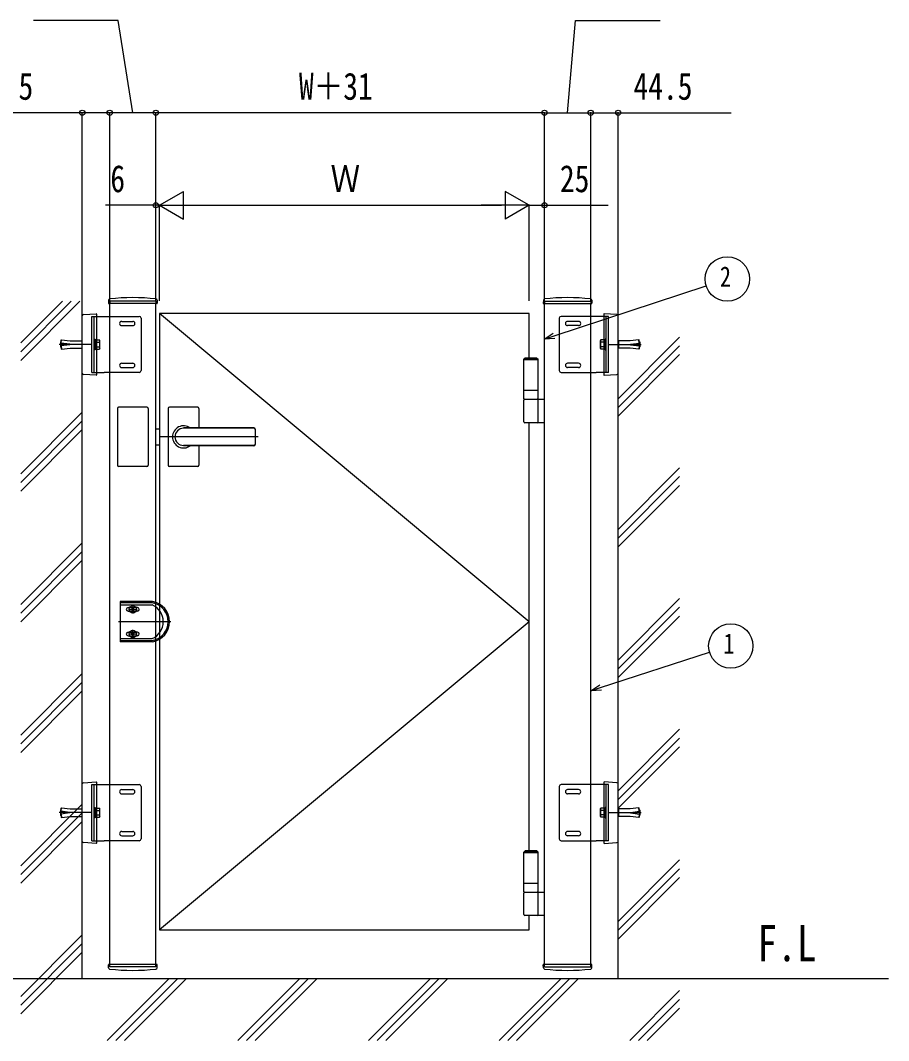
# Model space of a CAD drawing. Units: millimetres, scale not verified. Extents: x -4205 to 4205, y -2970 to 2970.
# Drawn here: x 1325 to 2734, y -181 to 1475 of the extents above; entities that cross this region are included whole.
import ezdxf
from ezdxf.enums import TextEntityAlignment as Align

# ---------------------------------------------------------------- set-up
doc = ezdxf.new("R2010")
doc.units = ezdxf.units.MM
doc.header["$LTSCALE"] = 20
for name, color, linetype in [('0-2_USER1', 3, 'Continuous'), ('0-3_YKK_A1', 4, 'Continuous'), ('0-4_YKK_D', 6, 'Continuous')]:
    doc.layers.add(name, color=color, linetype=linetype)
doc.styles.add('ＭＳ ゴシック', font='')
doc.styles.get('ＭＳ ゴシック').set_extended_font_data('MS Gothic')

msp = doc.modelspace()

# ---------------------------------------------------------------- linework, layer by layer
at = {"layer": '0-3_YKK_A1'}
for p, q in [((1325.02, 951.37), (1392.65, 1019)), ((1325.02, 937.23), (1406.79, 1019)), ((1325.02, 923.08), (1420.94, 1019)), ((1425.02, -81), (1425.02, 1019)), ((1467.68, 1020.9), (1467.42, 1016.03)), ((1546.12, 1015.5), (1467.92, 1015.5)), ((1469.52, -61), (1469.52, 1015.5)), ((1544.52, 1019), (1544.52, 1015.5)), ((1544.52, -61), (1544.52, 1015.5)), ((1546.36, 1020.9), (1546.62, 1016.03)), ((2173.68, 1020.9), (2173.42, 1016.03)), ((2173.92, 1015.5), (2252.12, 1015.5)), ((2175.52, 1019), (2175.52, 1015.5)), ((2175.52, -61), (2175.52, 1015.5)), ((2250.52, -61), (2250.52, 1015.5)), ((2252.36, 1020.9), (2252.62, 1016.03)), ((2295.02, -81), (2295.02, 1019)), ((1425.02, 902.38), (1425.02, 995.62)), ((1426.9, 997.61), (1447.49, 998.87)), ((1440.52, 903.5), (1440.52, 994.5)), ((1440.52, 994.5), (1460.52, 994.5)), ((1444.52, 903.5), (1444.52, 994.5)), ((1448.02, 998.38), (1448.02, 996.88)), ((1448.02, 996.88), (1448.02, 901.12)), ((1460.52, 994.5), (1517.52, 994.5)), ((1550.52, 999), (1550.52, -1)), ((2150.52, 999), (1550.52, 999)), ((2150.52, 499), (1550.52, 999)), ((2150.52, 927), (2150.52, 999)), ((2259.52, 994.5), (2202.52, 994.5)), ((2279.52, 994.5), (2259.52, 994.5)), ((2272.02, 998.33), (2272.02, 996.83)), ((2272.02, 996.83), (2272.02, 901.08)), ((2293.14, 997.57), (2272.55, 998.83)), ((2275.52, 903.5), (2275.52, 994.5)), ((2279.52, 903.5), (2279.52, 994.5)), ((2295.02, 902.33), (2295.02, 995.57)), ((1489.02, 986.5), (1507.02, 986.5)), ((1489.02, 979.5), (1507.02, 979.5)), ((1520.52, 991.5), (1520.52, 906.5)), ((2199.52, 991.5), (2199.52, 906.5)), ((2231.02, 986.5), (2213.02, 986.5)), ((2231.02, 979.5), (2213.02, 979.5)), ((2295.02, 860.71), (2395.02, 960.71)), ((1440.12, 949), (1387.71, 949)), ((1390.02, 953.5), (1389.52, 953)), ((1389.52, 953), (1389.52, 945)), ((1389.52, 945), (1390.02, 944.5)), ((1390.02, 953.5), (1390.02, 944.5)), ((1390.02, 953.5), (1390.39, 953.46)), ((1390.02, 944.5), (1390.39, 944.54)), ((1390.13, 951.31), (1390.73, 956.25)), ((1405.02, 949.5), (1390.13, 951.31)), ((1405.02, 948.5), (1390.13, 946.69)), ((1390.13, 946.69), (1390.73, 941.75)), ((1390.63, 951.25), (1391.29, 956.69)), ((1390.63, 946.75), (1391.29, 941.31)), ((1390.73, 956.25), (1391.29, 956.69)), ((1405.02, 948.5), (1405.02, 949.5)), ((1424.52, 955), (1424.52, 943)), ((1425.02, 954.5), (1424.52, 955)), ((1425.02, 943.5), (1425.02, 954.5)), ((1446.12, 956.25), (1448.12, 956.25)), ((1448.12, 956.51), (1453.04, 956.51)), ((1448.12, 952.75), (1453.04, 952.75)), ((1448.12, 945.25), (1453.04, 945.25)), ((1453.62, 955.5), (1453.04, 956.51)), ((1453.62, 942.5), (1453.62, 955.5)), ((2266.42, 955.5), (2267, 956.51)), ((2266.42, 942.5), (2266.42, 955.5)), ((2271.92, 956.51), (2267, 956.51)), ((2271.92, 952.75), (2267, 952.75)), ((2271.92, 945.25), (2267, 945.25)), ((2273.92, 956.25), (2271.92, 956.25)), ((2279.92, 949), (2332.33, 949)), ((2295.02, 954.5), (2295.52, 955)), ((2295.02, 943.5), (2295.02, 954.5)), ((2295.02, 846.57), (2395.02, 946.57)), ((2295.52, 955), (2295.52, 943)), ((2315.02, 949.5), (2329.91, 951.31)), ((2315.02, 948.5), (2315.02, 949.5)), ((2315.02, 948.5), (2329.91, 946.69)), ((2329.31, 956.25), (2328.75, 956.69)), ((2329.41, 951.25), (2328.75, 956.69)), ((2329.41, 946.75), (2328.75, 941.31)), ((2329.91, 951.31), (2329.31, 956.25)), ((2329.91, 946.69), (2329.31, 941.75)), ((2330.02, 953.5), (2329.65, 953.46)), ((2330.02, 944.5), (2329.65, 944.54)), ((2330.02, 953.5), (2330.52, 953)), ((2330.02, 953.5), (2330.02, 944.5)), ((2330.52, 945), (2330.02, 944.5)), ((2330.52, 953), (2330.52, 945)), ((1390.73, 941.75), (1391.29, 941.31)), ((1391.29, 941.29), (1405.35, 943)), ((1405.35, 943), (1424.52, 943)), ((1425.02, 943.5), (1424.52, 943)), ((1448.12, 941.75), (1446.12, 941.75)), ((1453.62, 942.5), (1453.04, 941.49)), ((2266.42, 942.5), (2267, 941.49)), ((2271.92, 941.75), (2273.92, 941.75)), ((2295.02, 943.5), (2295.52, 943)), ((2295.02, 832.42), (2395.02, 932.42)), ((2314.69, 943), (2295.52, 943)), ((2328.75, 941.29), (2314.69, 943)), ((2329.31, 941.75), (2328.75, 941.31)), ((1489.02, 918.5), (1507.02, 918.5)), ((1489.02, 911.5), (1507.02, 911.5)), ((2144.02, 927), (2142.02, 925)), ((2165.02, 925), (2142.02, 925)), ((2165.02, 924), (2142.02, 924)), ((2163.02, 927), (2144.02, 927)), ((2163.02, 927), (2165.02, 925)), ((2231.02, 918.5), (2213.02, 918.5)), ((2231.02, 911.5), (2213.02, 911.5)), ((1447.49, 899.13), (1426.9, 900.39)), ((1440.52, 903.5), (1460.52, 903.5)), ((1448.02, 901.12), (1448.02, 899.62)), ((1517.52, 903.5), (1460.52, 903.5)), ((2202.52, 903.5), (2259.52, 903.5)), ((2279.52, 903.5), (2259.52, 903.5)), ((2272.02, 901.08), (2272.02, 899.58)), ((2272.55, 899.08), (2293.14, 900.34)), ((2165.02, 874), (2142.02, 874)), ((1482.02, 845), (1482.02, 753)), ((1530.02, 847), (1484.02, 847)), ((1532.02, 845), (1532.02, 753)), ((1564.52, 845), (1564.52, 799)), ((1612.52, 847), (1566.52, 847)), ((1614.52, 845), (1614.52, 813.5)), ((2142.02, 860), (2175.52, 860)), ((2142.02, 823.5), (2142.02, 858.5)), ((2165.02, 823.5), (2165.02, 858.5)), ((1325.02, 739.24), (1425.02, 839.24)), ((1325.02, 725.09), (1425.02, 825.09)), ((1544.52, 812), (1550.52, 812)), ((1703.52, 813.5), (1589.52, 813.5)), ((1703.52, 813), (1589.52, 813)), ((1705.52, 811.5), (1705.52, 786.5)), ((2175.52, 822), (2143.52, 822)), ((2150.52, 127), (2150.52, 822)), ((1325.02, 710.95), (1425.02, 810.95)), ((1710.78, 799), (1550.52, 799)), ((1564.52, 799), (1564.52, 753)), ((1544.52, 786), (1550.52, 786)), ((1703.52, 785), (1589.52, 785)), ((1703.52, 784.5), (1589.52, 784.5)), ((1614.52, 784.5), (1614.52, 753)), ((1530.02, 751), (1484.02, 751)), ((1612.52, 751), (1566.52, 751)), ((2295.02, 648.58), (2395.02, 748.58)), ((2295.02, 634.43), (2395.02, 734.43)), ((2295.02, 620.29), (2395.02, 720.29)), ((1325.02, 527.1), (1425.02, 627.1)), ((1325.02, 512.96), (1425.02, 612.96)), ((1325.02, 498.82), (1425.02, 598.82)), ((1486.52, 531.5), (1486.52, 466.5)), ((1539.24, 531.5), (1486.52, 531.5)), ((2295.02, 436.44), (2395.02, 536.44)), ((1539.07, 529.5), (1486.52, 529.5)), ((1486.52, 526.5), (1538.51, 526.5)), ((1500.12, 519), (1513.92, 519)), ((1507.02, 525.9), (1507.02, 512.1)), ((1507.51, 517.53), (1507.51, 516.55)), ((1514.77, 521.75), (1512.24, 521.75)), ((1514.77, 516.25), (1512.24, 516.25)), ((2295.02, 422.3), (2395.02, 522.3)), ((1568.92, 499), (1484.02, 499)), ((2150.52, 499), (1550.52, -1)), ((2295.02, 408.16), (2395.02, 508.16)), ((1499.27, 481.75), (1501.8, 481.75)), ((1501.8, 481.75), (1512.24, 481.75)), ((1507.02, 472.1), (1507.02, 485.9)), ((1507.51, 480.47), (1507.51, 481.45)), ((1514.77, 481.75), (1512.24, 481.75)), ((1486.52, 471.5), (1538.51, 471.5)), ((1486.52, 468.5), (1539.07, 468.5)), ((1539.24, 466.5), (1486.52, 466.5)), ((1499.27, 476.25), (1501.8, 476.25)), ((1500.12, 479), (1513.92, 479)), ((1501.8, 476.25), (1512.24, 476.25)), ((1514.77, 476.25), (1512.24, 476.25)), ((1325.02, 314.97), (1425.02, 414.97)), ((1325.02, 300.83), (1425.02, 400.83)), ((1325.02, 286.69), (1425.02, 386.69)), ((2295.02, 224.31), (2395.02, 324.31)), ((2295.02, 210.17), (2395.02, 310.17)), ((2295.02, 196.03), (2395.02, 296.03)), ((1425.02, 142.38), (1425.02, 235.62)), ((1426.9, 237.61), (1447.49, 238.87)), ((1440.52, 143.5), (1440.52, 234.5)), ((1440.52, 234.5), (1460.52, 234.5)), ((1444.52, 143.5), (1444.52, 234.5)), ((1448.02, 238.38), (1448.02, 236.88)), ((1448.02, 236.88), (1448.02, 141.12)), ((1460.52, 234.5), (1517.52, 234.5)), ((2259.52, 234.5), (2202.52, 234.5)), ((2279.52, 234.5), (2259.52, 234.5)), ((2272.02, 238.38), (2272.02, 236.88)), ((2272.02, 236.88), (2272.02, 141.12)), ((2293.14, 237.61), (2272.55, 238.87)), ((2275.52, 143.5), (2275.52, 234.5)), ((2279.52, 143.5), (2279.52, 234.5)), ((2295.02, 142.38), (2295.02, 235.62)), ((1489.02, 226.5), (1507.02, 226.5)), ((1489.02, 219.5), (1507.02, 219.5)), ((1520.52, 231.5), (1520.52, 146.5)), ((2199.52, 231.5), (2199.52, 146.5)), ((2231.02, 226.5), (2213.02, 226.5)), ((2231.02, 219.5), (2213.02, 219.5)), ((1325.02, 102.84), (1425.02, 202.84)), ((1325.02, 88.7), (1425.02, 188.7)), ((1440.12, 189), (1387.71, 189)), ((1390.02, 193.5), (1389.52, 193)), ((1389.52, 193), (1389.52, 185)), ((1389.52, 185), (1390.02, 184.5)), ((1390.02, 193.5), (1390.02, 184.5)), ((1390.02, 193.5), (1390.39, 193.46)), ((1390.02, 184.5), (1390.39, 184.54)), ((1390.13, 191.31), (1390.73, 196.25)), ((1405.02, 189.5), (1390.13, 191.31)), ((1405.02, 188.5), (1390.13, 186.69)), ((1390.13, 186.69), (1390.73, 181.75)), ((1390.63, 191.25), (1391.29, 196.69)), ((1390.63, 186.75), (1391.29, 181.31)), ((1390.73, 196.25), (1391.29, 196.69)), ((1391.29, 181.29), (1405.35, 183)), ((1405.02, 188.5), (1405.02, 189.5)), ((1405.35, 183), (1424.52, 183)), ((1424.52, 195), (1424.52, 183)), ((1425.02, 194.5), (1424.52, 195)), ((1425.02, 183.5), (1424.52, 183)), ((1425.02, 183.5), (1425.02, 194.5)), ((1446.12, 196.25), (1448.12, 196.25)), ((1448.12, 196.51), (1453.04, 196.51)), ((1448.12, 192.75), (1453.04, 192.75)), ((1448.12, 185.25), (1453.04, 185.25)), ((1453.62, 195.5), (1453.04, 196.51)), ((1453.62, 182.5), (1453.04, 181.49)), ((1453.62, 182.5), (1453.62, 195.5)), ((2266.42, 195.5), (2267, 196.51)), ((2266.42, 182.5), (2266.42, 195.5)), ((2266.42, 182.5), (2267, 181.49)), ((2271.92, 196.51), (2267, 196.51)), ((2271.92, 192.75), (2267, 192.75)), ((2271.92, 185.25), (2267, 185.25)), ((2273.92, 196.25), (2271.92, 196.25)), ((2279.92, 189), (2332.33, 189)), ((2295.02, 194.5), (2295.52, 195)), ((2295.02, 183.5), (2295.02, 194.5)), ((2295.02, 183.5), (2295.52, 183)), ((2295.52, 195), (2295.52, 183)), ((2314.69, 183), (2295.52, 183)), ((2328.75, 181.29), (2314.69, 183)), ((2315.02, 189.5), (2329.91, 191.31)), ((2315.02, 188.5), (2315.02, 189.5)), ((2315.02, 188.5), (2329.91, 186.69)), ((2329.31, 196.25), (2328.75, 196.69)), ((2329.41, 191.25), (2328.75, 196.69)), ((2329.41, 186.75), (2328.75, 181.31)), ((2329.91, 191.31), (2329.31, 196.25)), ((2329.91, 186.69), (2329.31, 181.75)), ((2330.02, 193.5), (2329.65, 193.46)), ((2330.02, 184.5), (2329.65, 184.54)), ((2330.02, 193.5), (2330.52, 193)), ((2330.02, 193.5), (2330.02, 184.5)), ((2330.52, 185), (2330.02, 184.5)), ((2330.52, 193), (2330.52, 185)), ((1325.02, 74.56), (1425.02, 174.56)), ((1390.73, 181.75), (1391.29, 181.31)), ((1448.12, 181.75), (1446.12, 181.75)), ((2271.92, 181.75), (2273.92, 181.75)), ((2329.31, 181.75), (2328.75, 181.31)), ((1489.02, 158.5), (1507.02, 158.5)), ((1489.02, 151.5), (1507.02, 151.5)), ((2231.02, 158.5), (2213.02, 158.5)), ((2231.02, 151.5), (2213.02, 151.5)), ((1447.49, 139.13), (1426.9, 140.39)), ((1440.52, 143.5), (1460.52, 143.5)), ((1448.02, 141.12), (1448.02, 139.62)), ((1517.52, 143.5), (1460.52, 143.5)), ((2202.52, 143.5), (2259.52, 143.5)), ((2279.52, 143.5), (2259.52, 143.5)), ((2272.02, 141.12), (2272.02, 139.62)), ((2272.55, 139.13), (2293.14, 140.39)), ((2144.02, 127), (2142.02, 125)), ((2165.02, 125), (2142.02, 125)), ((2165.02, 124), (2142.02, 124)), ((2163.02, 127), (2144.02, 127)), ((2163.02, 127), (2165.02, 125)), ((2295.02, 12.18), (2395.02, 112.18)), ((2295.02, -1.96), (2395.02, 98.04)), ((2295.02, -16.1), (2395.02, 83.9)), ((2165.02, 74), (2142.02, 74)), ((2142.02, 60), (2175.52, 60)), ((2142.02, 23.5), (2142.02, 58.5)), ((2165.02, 23.5), (2165.02, 58.5)), ((2175.52, 22), (2143.52, 22)), ((1325.02, -109.29), (1425.02, -9.29)), ((1325.02, -123.43), (1425.02, -23.43)), ((1325.02, -137.58), (1425.02, -37.58)), ((1467.68, -62.9), (1467.42, -58.03)), ((1546.12, -57.5), (1467.92, -57.5)), ((1544.52, -61), (1469.52, -61)), ((1546.36, -62.9), (1546.62, -58.03)), ((2173.68, -62.9), (2173.42, -58.03)), ((2252.12, -57.5), (2173.92, -57.5)), ((2175.52, -61), (2250.52, -61)), ((2252.36, -62.9), (2252.62, -58.03)), ((1850.52, -81), (598.98, -81)), ((1465.44, -181), (1565.44, -81)), ((1479.59, -181), (1579.59, -81)), ((1493.73, -181), (1593.73, -81)), ((1677.58, -181), (1777.58, -81)), ((1691.72, -181), (1791.72, -81)), ((1705.86, -181), (1805.86, -81)), ((2734.29, -81), (1850.52, -81)), ((1889.71, -181), (1989.71, -81)), ((1903.85, -181), (2003.85, -81)), ((1917.99, -181), (2017.99, -81)), ((2101.84, -181), (2201.84, -81)), ((2115.98, -181), (2215.98, -81)), ((2130.12, -181), (2230.12, -81)), ((2313.97, -181), (2395.02, -99.95)), ((2328.11, -181), (2395.02, -114.09)), ((2342.26, -181), (2395.02, -128.24))]:
    msp.add_line(p, q, dxfattribs=at)
for points in [[(1544.52, 1019), (1469.52, 1019), (1469.52, 1015.5)], [(2175.52, 1019), (2250.52, 1019), (2250.52, 1015.5)], [(1391.29, 956.71), (1405.35, 955), (1424.52, 955)], [(1448.12, 956.51), (1448.12, 941.49), (1453.04, 941.49)], [(2271.92, 956.51), (2271.92, 941.49), (2267, 941.49)], [(2328.75, 956.71), (2314.69, 955), (2295.52, 955)], [(2142.02, 860), (2142.02, 874), (2142.02, 925)], [(2165.02, 860), (2165.02, 874), (2165.02, 925)], [(1499.27, 521.75), (1501.8, 521.75), (1512.24, 521.75)], [(1499.27, 516.25), (1501.8, 516.25), (1512.24, 516.25)], [(1505.55, 518.51), (1504.57, 518.51), (1504.57, 519.49), (1505.55, 519.49)], [(1506.53, 520.47), (1506.53, 521.45), (1507.51, 521.45), (1507.51, 520.47)], [(1507.51, 516.55), (1506.53, 516.55), (1506.53, 517.53)], [(1508.49, 519.49), (1509.47, 519.49), (1509.47, 518.51), (1508.49, 518.51)], [(1507.51, 481.45), (1506.53, 481.45), (1506.53, 480.47)], [(1505.55, 479.49), (1504.57, 479.49), (1504.57, 478.51), (1505.55, 478.51)], [(1506.53, 477.53), (1506.53, 476.55), (1507.51, 476.55), (1507.51, 477.53)], [(1508.49, 478.51), (1509.47, 478.51), (1509.47, 479.49), (1508.49, 479.49)], [(1391.29, 196.71), (1405.35, 195), (1424.52, 195)], [(1448.12, 196.51), (1448.12, 181.49), (1453.04, 181.49)], [(2271.92, 196.51), (2271.92, 181.49), (2267, 181.49)], [(2328.75, 196.71), (2314.69, 195), (2295.52, 195)], [(2142.02, 60), (2142.02, 74), (2142.02, 125)], [(2165.02, 60), (2165.02, 74), (2165.02, 125)], [(1550.52, -1), (2150.52, -1), (2150.52, 22)]]:
    msp.add_lwpolyline(points, dxfattribs=at)
for points in [[(1444.52, 940.5), (1444.52, 957.5), (1446.12, 957.5), (1446.12, 940.5)], [(2275.52, 940.5), (2275.52, 957.5), (2273.92, 957.5), (2273.92, 940.5)], [(1444.52, 180.5), (1444.52, 197.5), (1446.12, 197.5), (1446.12, 180.5)], [(2275.52, 180.5), (2275.52, 197.5), (2273.92, 197.5), (2273.92, 180.5)]]:
    msp.add_lwpolyline(points, close=True, dxfattribs=at)
for centre in [(1507.02, 519), (1507.02, 479)]:
    msp.add_circle(centre, 5.9, dxfattribs=at)
for centre, radius, start, end in [((1467.92, 1016), 0.5, 177, 270), ((1469.67, 1020.8), 2, 96.74435, 177), ((1507.02, 705), 320, 83.25565, 96.74435), ((1544.37, 1020.8), 2, 3, 83.25565), ((1546.12, 1016), 0.5, 270, 3), ((2173.92, 1016), 0.5, 177, 270), ((2175.67, 1020.8), 2, 96.74435, 177), ((2213.02, 705), 320, 83.25565, 96.74435), ((2250.37, 1020.8), 2, 3, 83.25565), ((2252.12, 1016), 0.5, 270, 3), ((1427.02, 995.62), 2, 93.5, 180), ((1447.52, 998.38), 0.5, 0, 93.5), ((1517.52, 991.5), 3, 0, 90), ((2202.52, 991.5), 3, 90, 180), ((2272.52, 998.33), 0.5, 86.5, 180), ((2293.02, 995.57), 2, 0, 86.5), ((1489.02, 983), 3.5, 90, 270), ((1507.02, 983), 3.5, 270, 90), ((2213.02, 983), 3.5, 90, 270), ((2231.02, 983), 3.5, 270, 90), ((1450.3, 954.63), 3.32, 325.61575, 34.38425), ((1441.2, 949), 12.42, 342.41205, 17.58795), ((1450.3, 943.37), 3.32, 325.61575, 34.38425), ((2269.74, 954.63), 3.32, 145.61575, 214.38425), ((2278.84, 949), 12.42, 162.41205, 197.58795), ((2269.74, 943.37), 3.32, 145.61575, 214.38425), ((1489.02, 915), 3.5, 90, 270), ((1507.02, 915), 3.5, 270, 90), ((2213.02, 915), 3.5, 90, 270), ((2231.02, 915), 3.5, 270, 90), ((1427.02, 902.38), 2, 180, 266.5), ((1447.52, 899.62), 0.5, 266.5, 0), ((1517.52, 906.5), 3, 270, 0), ((2202.52, 906.5), 3, 180, 270), ((2272.52, 899.58), 0.5, 180, 273.5), ((2293.02, 902.33), 2, 273.5, 0), ((1484.02, 845), 2, 90, 180), ((1530.02, 845), 2, 0, 90), ((1566.52, 845), 2, 90, 180), ((1612.52, 845), 2, 0, 90), ((2143.52, 858.5), 1.5, 90, 180), ((2163.52, 858.5), 1.5, 0, 90), ((1589.52, 799), 18, 53.66394, 180.00366), ((1589.52, 799), 14, 90, 270), ((1703.52, 811.5), 2, 0, 90), ((1703.52, 811), 2, 0, 90), ((2143.52, 823.5), 1.5, 180, 270), ((2163.52, 823.5), 1.5, 270, 0), ((1589.52, 799), 18, 180.00366, 306.33606), ((1703.52, 787), 2, 270, 0), ((1703.52, 786.5), 2, 270, 0), ((1484.02, 753), 2, 180, 270), ((1530.02, 753), 2, 270, 0), ((1566.52, 753), 2, 180, 270), ((1612.52, 753), 2, 270, 0), ((1533.52, 499), 33, 279.98655, 80.01345), ((1499.27, 519), 2.75, 90, 180), ((1499.27, 519), 2.75, 180, 270), ((1505.55, 520.47), 0.98, 270, 0), ((1505.55, 517.53), 0.98, 0, 90), ((1508.49, 520.47), 0.98, 180, 270), ((1508.49, 517.53), 0.98, 90, 180), ((1514.77, 519), 2.75, 0, 90), ((1514.77, 519), 2.75, 270, 0), ((1526.52, 499), 30, 293.55646, 66.44354), ((1533.52, 499), 31, 280.30451, 79.69549), ((1499.27, 479), 2.75, 90, 180), ((1505.55, 480.47), 0.98, 270, 0), ((1508.49, 480.47), 0.98, 180, 270), ((1514.77, 479), 2.75, 0, 90), ((1499.27, 479), 2.75, 180, 270), ((1505.55, 477.53), 0.98, 0, 90), ((1508.49, 477.53), 0.98, 90, 180), ((1514.77, 479), 2.75, 270, 0), ((1427.02, 235.62), 2, 93.5, 180), ((1447.52, 238.38), 0.5, 0, 93.5), ((1517.52, 231.5), 3, 0, 90), ((2202.52, 231.5), 3, 90, 180), ((2272.52, 238.38), 0.5, 86.5, 180), ((2293.02, 235.62), 2, 0, 86.5), ((1489.02, 223), 3.5, 90, 270), ((1507.02, 223), 3.5, 270, 90), ((2213.02, 223), 3.5, 90, 270), ((2231.02, 223), 3.5, 270, 90), ((1450.3, 194.63), 3.32, 325.61575, 34.38425), ((1441.2, 189), 12.42, 342.41205, 17.58795), ((1450.3, 183.37), 3.32, 325.61575, 34.38425), ((2269.74, 194.63), 3.32, 145.61575, 214.38425), ((2278.84, 189), 12.42, 162.41205, 197.58795), ((2269.74, 183.37), 3.32, 145.61575, 214.38425), ((1489.02, 155), 3.5, 90, 270), ((1507.02, 155), 3.5, 270, 90), ((2213.02, 155), 3.5, 90, 270), ((2231.02, 155), 3.5, 270, 90), ((1427.02, 142.38), 2, 180, 266.5), ((1447.52, 139.62), 0.5, 266.5, 0), ((1517.52, 146.5), 3, 270, 0), ((2202.52, 146.5), 3, 180, 270), ((2272.52, 139.62), 0.5, 180, 273.5), ((2293.02, 142.38), 2, 273.5, 0), ((2143.52, 58.5), 1.5, 90, 180), ((2163.52, 58.5), 1.5, 0, 90), ((2143.52, 23.5), 1.5, 180, 270), ((2163.52, 23.5), 1.5, 270, 0), ((1467.92, -58), 0.5, 90, 183), ((1469.67, -62.8), 2, 183, 263.25565), ((1507.02, 253), 320, 263.25565, 276.74435), ((1544.37, -62.8), 2, 276.74435, 357), ((1546.12, -58), 0.5, 357, 90), ((2173.92, -58), 0.5, 90, 183), ((2175.67, -62.8), 2, 183, 263.25565), ((2213.02, 253), 320, 263.25565, 276.74435), ((2250.37, -62.8), 2, 276.74435, 357), ((2252.12, -58), 0.5, 357, 90)]:
    msp.add_arc(centre, radius, start, end, dxfattribs=at)
at = {"layer": '0-4_YKK_D'}
for p, q in [((1425.02, 1020), (1425.02, 1326)), ((1469.52, 1020), (1469.52, 1326)), ((1469.52, 1020), (1469.52, 1326)), ((1544.52, 1325), (1469.52, 1325)), ((1544.52, 1020), (1544.52, 1326)), ((1544.52, 1020), (1544.52, 1326)), ((2175.52, 1325), (1544.52, 1325)), ((2175.52, 1020), (2175.52, 1326)), ((2175.52, 1020), (2175.52, 1326)), ((2175.52, 1325), (2250.52, 1325)), ((2250.52, 1020), (2250.52, 1326)), ((2250.52, 1020), (2250.52, 1326)), ((2295.02, 1020), (2295.02, 1326)), ((1550.52, 1175), (1589.49, 1197.5)), ((1589.49, 1152.5), (1589.49, 1197.5)), ((2150.52, 1175), (2111.55, 1197.5)), ((2111.55, 1197.5), (2111.55, 1152.5)), ((1544.52, 1020), (1544.52, 1176)), ((1550.52, 1020), (1550.52, 1176)), ((1550.52, 1020), (1550.52, 1176)), ((2150.52, 1020), (2150.52, 1176)), ((2150.52, 1020), (2150.52, 1176)), ((2175.52, 1020), (2175.52, 1176)), ((1544.52, 1175), (1462.52, 1175)), ((1550.52, 1175), (1544.52, 1175)), ((1550.52, 1175), (1567.52, 1175)), ((1550.52, 1175), (1589.49, 1152.5)), ((1550.52, 1175), (1628.46, 1175)), ((1595.52, 1175), (2105.52, 1175)), ((2150.52, 1175), (2072.58, 1175)), ((2150.52, 1175), (2111.55, 1152.5)), ((1424.02, -81), (724.02, -81)), ((1424.02, -81), (1024.02, -81))]:
    msp.add_line(p, q, dxfattribs=at)
for points in [[(1507.02, 1325), (1483.22, 1475), (1345.62, 1475)], [(2213.02, 1325), (2225.92, 1475), (2363.52, 1475)], [(1469.52, 1325), (1425.02, 1325), (1241.62, 1325)], [(2250.52, 1325), (2295.02, 1325), (2478.42, 1325)], [(2150.52, 1175), (2175.52, 1175), (2278.92, 1175)], [(2175.02, 957.41), (2191.16, 962.74), (2438.06, 1044.34)], [(2192.59, 958.42), (2175.02, 957.41), (2189.73, 967.07)], [(2250.52, 386.91), (2266.69, 392.16), (2443.41, 449.62)], [(2268.1, 387.83), (2250.52, 386.91), (2265.28, 396.49)]]:
    msp.add_lwpolyline(points, dxfattribs=at)
for centre, radius in [((1425.02, 1325), 4.25), ((1469.52, 1325), 4.25), ((1469.52, 1325), 4.25), ((1544.52, 1325), 4.25), ((1544.52, 1325), 4.25), ((2175.52, 1325), 4.25), ((2175.52, 1325), 4.25), ((2250.52, 1325), 4.25), ((2250.52, 1325), 4.25), ((2295.02, 1325), 4.25), ((1544.52, 1175), 4.25), ((2175.52, 1175), 4.25), ((2472.37, 1055.26), 36), ((2478.01, 459.56), 36)]:
    msp.add_circle(centre, radius, dxfattribs=at)

# ---------------------------------------------------------------- texts
at = {"layer": '0-2_USER1', "style": 'ＭＳ ゴシック', "width": 0.8}
msp.add_text('F.L', height=58.65, dxfattribs=at).set_placement((2521.38, -69.78), align=Align.BOTTOM_LEFT)
at = {"layer": '0-4_YKK_D', "style": 'ＭＳ ゴシック', "width": 0.8}
for s, height, p in [('44.5', 43.99, (1249.62, 1333)), ('W＋31', 43.99, (1776.82, 1333)), ('44.5', 43.99, (2320.02, 1333)), ('6', 43.99, (1470.52, 1183)), ('Ｗ', 43.99, (1828.12, 1183)), ('25', 43.99, (2200.52, 1183)), ('2', 32.99, (2460.37, 1032.76)), ('1', 32.99, (2466.01, 437.06))]:
    msp.add_text(s, height=height, dxfattribs=at).set_placement(p, align=Align.BOTTOM_LEFT)

doc.saveas('drawing.dxf')
